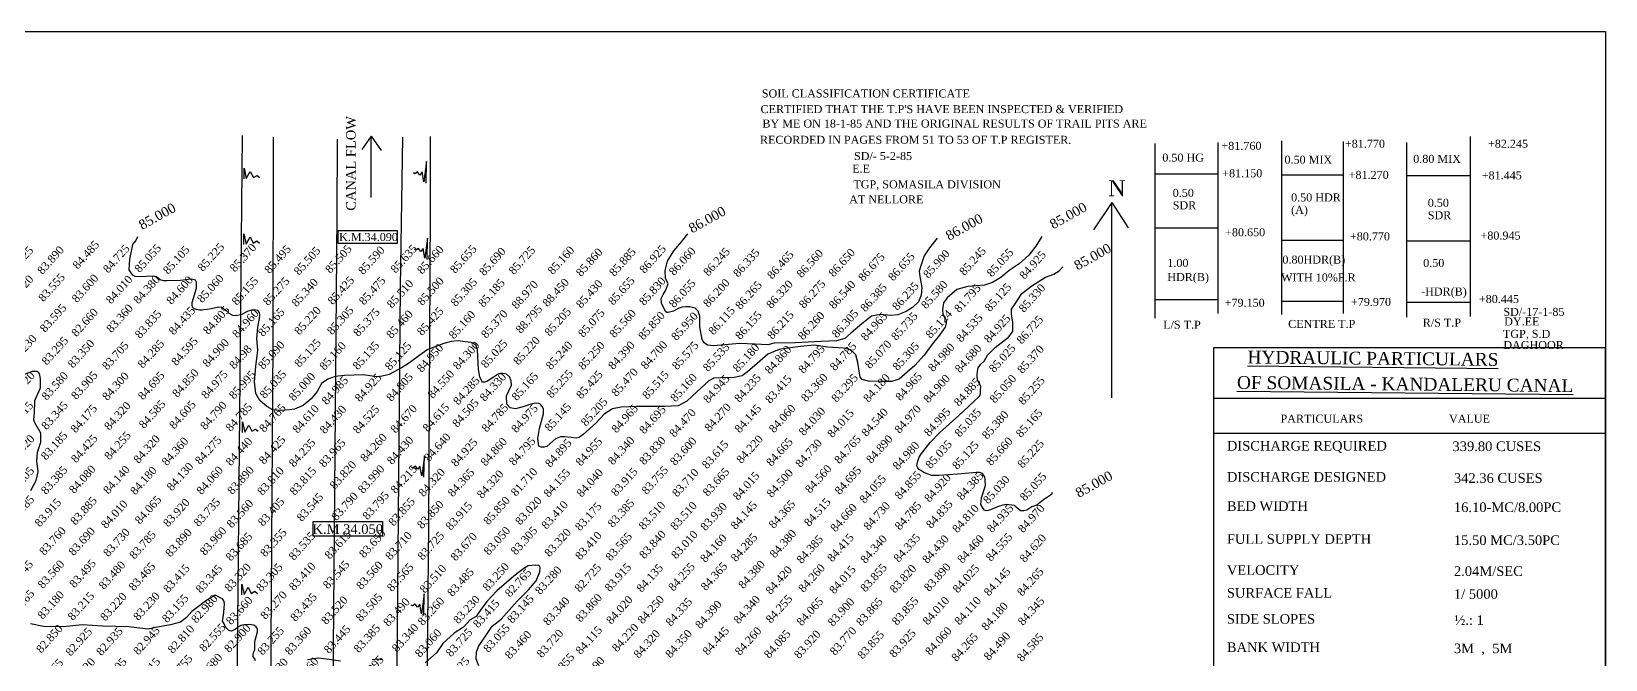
# Model space of a CAD drawing. Header units: millimetres. Extents: x 0 to 743, y 0 to 531.
# Drawn here: x 250 to 741.7, y 334.7 to 531 of the extents above; entities that cross this region are included whole.
import ezdxf

# ---------------------------------------------------------------- set-up
doc = ezdxf.new("R2010")
doc.units = ezdxf.units.MM
doc.header["$MEASUREMENT"] = 0
for name, color, linetype in [('CONTOUR', 31, 'Continuous'), ('CONTOUR TEXT', 31, 'Continuous'), ('LEVELS', 6, 'Continuous'), ('NALA', 4, 'Continuous'), ('TEXT', 7, 'Continuous')]:
    doc.layers.add(name, color=color, linetype=linetype)
doc.layers.add('TITLE', color=7, linetype='Continuous', lineweight=30)
doc.styles.get("Standard").update_dxf_attribs({"font": 'TIMES.TTF'})

msp = doc.modelspace()

# ---------------------------------------------------------------- linework, layer by layer
at = {"layer": 'CONTOUR'}
for points in [[(532.94, 466.38), (530.52, 463.32), (528.9, 460.9), (527.91, 458.02), (527.32, 456.09), (527.55, 454.38), (528.17, 450.94), (527.95, 448.56), (527.09, 446.49), (525.25, 444.74), (523.23, 443.44), (520.62, 442.45), (518.46, 442.27), (515.18, 442.49), (512.39, 442), (509.42, 439.62), (505.91, 436.7), (504.07, 435.08), (501.52, 434.35), (496.57, 434.12), (488.7, 433.63), (482, 433.58), (480.02, 433.04), (476.07, 433.31), (471.21, 433.45), (466.58, 433), (463.09, 432.7), (461.2, 432.97), (460.17, 433.69), (459.49, 434.76), (458.82, 438.67), (458.82, 442), (458.28, 443.61), (457.29, 444.51), (455.67, 444.96), (454.41, 444.96), (453.29, 444.87), (451.98, 444.38), (450.54, 443.57), (449.73, 443.39), (448.92, 443.12), (448.47, 443.12), (448.02, 443.48), (446.81, 446.08), (446.67, 447.57), (447.35, 448.82), (448.16, 450.17), (448.92, 452.23), (448.11, 453.81), (447.97, 456.28), (448.69, 459.24), (450.67, 462.48), (453.01, 465.26), (454.99, 467.78)], [(565.56, 466.95), (563.72, 463.92), (561.6, 461.07), (558.52, 458.36), (555.39, 456.24), (552.77, 454.13), (550.15, 452.48), (547.66, 451.7), (542.51, 451.33), (539.06, 450.32), (536.09, 447.76), (534.94, 446.2), (534.58, 443.95), (534.71, 442.53), (535.45, 441.51), (535.73, 440.64), (535.68, 439.82), (535.45, 438.62), (533.33, 435.68), (531.63, 433.66), (528.86, 429.77), (525.92, 426.6), (522.75, 423.75), (521, 422.37), (518.7, 421.59), (515.57, 421.59), (511.43, 421.68), (509.5, 422.23), (508.9, 422.92), (508.12, 427.51), (507.52, 429.9), (506, 431.47), (503.61, 432.02), (498.69, 432.29), (494.47, 432.93), (490.24, 432.57), (486.29, 431.97), (483.53, 431.6), (479.99, 430.09), (476.72, 427.19), (473.68, 424.62), (471.98, 423.38), (469.54, 422.87), (465.31, 422.78), (463.2, 422.64), (461.59, 421.77), (457.87, 418.39), (454.74, 415.49), (451.98, 414.02), (447.89, 413.79), (439.01, 413.75), (434.18, 413.52), (431.52, 413.06), (428.94, 411.41), (426.32, 408.6), (422.33, 405.05), (421.13, 404.09), (420.17, 403.91), (418.6, 404.04), (416.53, 404.27), (415.24, 404.27), (413.73, 403.63), (411.89, 402.11), (410.97, 401.29), (410.19, 401.1), (409.27, 401.1), (408.48, 401.43), (408.16, 403.77), (408.67, 406.94), (410, 411.49), (409.91, 413.05), (409.59, 413.78), (409.17, 414.33), (408.81, 414.66), (408.39, 414.7), (407.79, 414.79), (407.01, 414.75), (406, 414.56), (403.93, 413.83), (401.17, 413), (399.56, 413.37), (398.55, 414.56), (398.36, 417.14), (399.92, 420.44), (399.87, 421.77), (399.32, 423.01), (398.44, 423.88), (397.29, 424.11), (396.56, 424.11), (395.78, 423.88), (394.53, 423.05), (392.23, 421.58), (391.64, 421.4), (390.9, 421.4), (390.67, 421.72), (390.07, 423.05), (389.66, 425.31), (389.38, 431.64), (388.92, 432.84), (388.42, 433.3), (387.4, 433.8), (385.47, 434.03), (383.26, 434.26), (381.15, 434.08), (378.85, 433.48), (373.79, 431.6), (371.03, 429.58), (368.09, 427.42), (365.6, 425.86), (361.74, 423.83), (359.53, 423.23), (357.92, 423.09), (353.6, 423.65), (347.76, 423.46), (344.91, 423.14), (342.56, 422.36), (340.63, 420.93), (339.29, 418.45), (337.36, 416.16), (334.88, 414.09), (332.17, 412.94), (330.6, 412.71), (327.75, 412.57), (325.4, 412.71), (323.56, 413.81), (321.4, 415.7), (320.07, 417.81), (319.65, 421.44), (320.07, 426.26), (320.76, 431.36), (320.37, 435.03), (320.74, 438.56), (321.29, 441.27), (321.34, 442.47), (321.24, 443.2), (320.74, 443.8), (319.63, 443.94), (318.76, 443.85), (317.43, 443.43), (315.68, 442.56), (313.98, 442.15), (312.92, 442.19), (311.81, 442.88), (311.12, 443.48), (310.53, 443.89), (310.11, 444.21), (309.38, 444.67), (308.46, 444.81), (306.2, 444.35), (304.91, 444.08), (303.86, 443.94), (303.3, 443.85), (302.48, 443.85), (301.46, 444.08), (300.73, 444.4), (300.36, 444.86), (300.18, 445.41), (300.18, 446.23), (301.54, 450.77), (301.59, 452.61), (301.22, 453.3), (300.02, 453.57), (298.92, 453.48), (296.53, 453.2), (292.39, 453.02), (291.28, 453.07), (290.23, 453.39), (289.08, 454.26), (288.02, 454.49), (283.79, 454.26), (282.45, 454.45), (281.67, 454.81), (281.12, 455.55), (280.57, 456.47), (280.75, 459.82), (281.72, 464.41), (282.67, 465.55), (283.27, 466.88)], [(568.8, 386.91), (568.59, 386.31), (566.12, 384.56), (564.02, 382.96), (562.49, 382.46), (560.92, 381.36), (559.99, 381.14), (558.99, 381.14), (558.81, 381.29), (557.63, 382.28), (557.1, 382.82), (554.5, 383.14), (553.39, 382.96), (551.78, 382.43), (549.54, 381.46), (548.82, 381.25), (548.18, 381.18), (547.75, 381.43), (547.25, 381.89), (546.58, 383.17), (546.72, 385.24), (547.97, 389.12), (547.86, 390.83), (547.79, 391.76), (547.43, 392.37), (547.11, 392.79), (546.11, 393.15), (545.15, 393.15), (544.04, 393.08), (539.23, 392.65), (536.48, 392.47), (533.39, 392.24), (531.25, 392.17), (530.11, 392.64), (528.79, 393.17), (527.83, 393.74), (527.18, 394.13), (526.83, 394.59), (526.61, 395.24), (526.79, 396.41), (527.29, 397.91), (528.07, 399.08), (530.71, 402.54), (533.75, 405.64), (539.71, 410.94), (544.24, 415.25), (546.06, 416.89), (546.45, 417.6), (546.49, 418.74), (546.52, 420.17), (545.49, 422.05), (545.42, 423.59), (545.49, 424.87), (545.74, 425.9), (546.56, 427.04), (547.6, 427.97), (548.63, 429.86), (551.06, 432.21), (555.16, 435.41), (556.52, 437.26), (556.59, 440.15), (556.09, 442.5), (556.09, 444.17), (557.27, 445.88), (559.38, 449.05), (562.48, 451.48), (566.77, 454.18), (569.37, 455.14), (570.98, 456.21), (572.19, 457.38)], [(249.79, 387.57), (251.44, 390.6), (252.11, 393.33), (251.7, 396.82), (251.87, 399.47), (252.92, 402.63), (252.97, 404.15), (252.92, 405.49), (250.94, 408.86), (250.73, 409.66), (250.82, 410.71), (250.99, 411.81), (251.06, 415.62), (252.79, 419.58), (252.83, 422.4), (252.66, 423.54), (252.37, 424.29), (251.82, 424.67), (251.06, 424.76), (250.26, 424.72), (247.56, 423.71)], [(389.8, 332.68), (388.96, 334.9), (389, 336.96), (389.67, 338.73), (392.29, 342.6), (393.97, 345.12), (396.76, 347.36), (401.7, 352.91), (405.24, 356.49), (407.68, 359.31), (408.86, 362.08), (408.91, 363.35), (408.78, 363.81), (408.48, 364.06), (407.51, 364.19), (405.15, 363.94), (403.81, 363.18), (400.64, 360.74), (395.33, 356.15), (392.3, 352.82), (389.94, 349.71), (388.93, 348.19), (387.03, 347.06), (384.95, 344.8), (382.08, 342.9), (378.54, 339.66), (376.52, 336.84), (372.98, 333.72)], [(320, 334.33), (319.74, 334.87), (319.28, 335.58), (319.23, 336.09), (319.36, 336.89), (319.78, 337.69), (319.78, 340.34), (320.67, 343.37), (320.58, 344.3), (320.25, 344.97), (319.49, 345.47), (318.01, 345.6), (316.41, 345.56), (315.4, 345.31), (314.43, 344.76), (313.76, 344.17), (312.49, 343.58), (312.03, 343.62), (311.52, 343.87), (310.68, 344.76), (310.17, 345.81), (309.67, 346.74), (310.05, 348.51), (310.22, 350.65), (310.3, 352.13), (310.26, 352.84), (309.92, 353.35), (309.67, 353.68), (309.2, 353.89), (307.67, 354.67), (307.12, 354.67), (306.36, 354.2), (304.84, 353.28), (302.23, 351.26), (300.12, 349.7), (298.48, 347.85), (296.62, 346.42), (293.46, 345.53), (289.38, 344.82), (286.34, 344.23), (280.44, 344.94), (272.31, 345.15), (265.82, 345.53), (260.01, 344.89), (253.77, 345.02), (249.72, 345.86)], [(346.5, 334.2), (343.02, 334.76), (339.64, 335.1), (336.19, 334.64)], [(359.69, 334.58), (358.14, 334.79), (356.49, 334.62)]]:
    msp.add_lwpolyline(points, dxfattribs=at)
at = {"layer": 'NALA'}
for points in [[(311.29, 24.66), (311.88, 81.07), (313.49, 248.47), (315.98, 498.49)], [(325.52, 497.91), (325.37, 433.58), (324.77, 339.99), (324.77, 307.61), (323.3, 221.26), (321.25, 23.73)], [(340.91, 23.73), (341.2, 61.39), (342.39, 147.88), (343.86, 276.37), (345.48, 473.83), (345.62, 497.35)], [(365.87, 497.94), (365.14, 451.05), (363.67, 272.66), (361.91, 93.08), (360.74, 23.11)], [(370.42, 22.82), (370.27, 47.73), (372.19, 178.87), (374.11, 376.49), (374.7, 475.03), (374.7, 498.12)]]:
    msp.add_lwpolyline(points, dxfattribs=at)
at = {"layer": 'TEXT'}
for points in [[(356.11, 479.08), (356.11, 498.3), (353.21, 494.05)], [(356.11, 498.3), (359.25, 493.83)], [(640.47, 496.79), (640.47, 442.55)], [(659.74, 496.62), (659.74, 442.88)], [(699.43, 498.12), (699.43, 441.88)], [(600.95, 495.96), (600.95, 441.38)], [(620.54, 496.29), (620.54, 442.88)], [(679.5, 496.29), (679.5, 441.72)], [(600.95, 486.51), (620.54, 486.51)], [(640.47, 486.17), (659.74, 486.17)], [(679.5, 486.01), (699.43, 486.01)], [(587.45, 416.51), (587.45, 477.57), (581.74, 469.02)], [(587.45, 477.57), (592.54, 469.63)], [(600.95, 469.59), (620.54, 469.59)], [(640.47, 465.77), (659.74, 465.77)], [(679.5, 465.6), (699.43, 465.6)], [(600.95, 447.19), (620.54, 447.19)], [(640.47, 446.69), (659.74, 446.69)], [(679.5, 446.36), (699.43, 446.36)]]:
    msp.add_lwpolyline(points, dxfattribs=at)
msp.add_lwpolyline([(345.84, 468.81), (364.2, 468.81), (364.2, 464.74), (345.84, 464.74)], close=True, dxfattribs=at)
at = {"layer": 'TITLE'}
for points in [[(0, 530.99), (741.68, 530.99), (741.68, 0), (0, 0)], [(741.68, 432.13), (619.22, 432.13), (619.22, 276.94), (741.68, 276.94)], [(338.06, 377.89), (359.69, 377.89), (359.69, 373.22), (338.06, 373.22)]]:
    msp.add_lwpolyline(points, close=True, dxfattribs=at)
for points in [[(316.41, 484.88), (316.41, 488.24), (317.11, 485.02), (318.38, 487.26), (319.36, 485.3), (320.48, 486), (321.32, 485.3)], [(373.3, 483.6), (373.44, 490.31), (372.6, 484.02), (372.04, 487.1), (371.34, 486.12), (370.64, 487.1), (369.8, 486.54), (369.38, 486.82)], [(316.38, 464.42), (316.38, 467.78), (317.08, 464.56), (318.34, 466.8), (319.32, 464.84), (320.45, 465.54), (321.29, 464.84)], [(373.61, 459.67), (373.75, 466.39), (372.91, 460.09), (372.34, 463.17), (371.64, 462.19), (370.94, 463.17), (370.1, 462.61), (369.68, 462.89)], [(619.22, 416.39), (741.68, 416.39)], [(315.92, 405.62), (315.92, 408.97), (316.62, 405.76), (317.88, 407.99), (318.86, 406.04), (319.98, 406.73), (320.82, 406.04)], [(619.22, 405.45), (741.68, 405.45)], [(372.62, 391.66), (372.76, 398.37), (371.92, 392.08), (371.36, 395.15), (370.66, 394.17), (369.96, 395.15), (369.12, 394.59), (368.7, 394.87)], [(315.73, 354.92), (315.73, 358.28), (316.43, 355.06), (317.69, 357.3), (318.67, 355.34), (319.79, 356.04), (320.63, 355.34)], [(372.59, 348.51), (372.73, 355.22), (371.89, 348.93), (371.33, 352), (370.62, 351.03), (369.92, 352), (369.08, 351.45), (368.66, 351.73)]]:
    msp.add_lwpolyline(points, dxfattribs=at)

# ---------------------------------------------------------------- texts
at = {"layer": 'CONTOUR TEXT'}
for s, p in [('85.000', (284.58, 468.91)), ('85.000', (569.15, 469.11)), ('86.000', (456.37, 467.85)), ('86.000', (536.63, 465.53)), ('85.000', (576.76, 456.25)), ('85.000', (577.18, 385.17))]:
    msp.add_text(s, height=3, rotation=29.1513, dxfattribs=at).set_placement(p)
at = {"layer": 'LEVELS'}
for s, p in [('83.225', (243.89, 454.71)), ('83.890', (253.45, 454.84)), ('84.485', (264.47, 456.5)), ('84.725', (273.98, 455.29)), ('85.055', (283.81, 455.41)), ('85.105', (292.72, 454.91)), ('85.225', (303.55, 455.79)), ('85.370', (313.55, 455.6)), ('85.495', (324.38, 455.1)), ('85.505', (333.58, 454.62)), ('85.505', (343.36, 455.2)), ('85.590', (353.66, 454.78)), ('85.635', (363.78, 455.26)), ('85.660', (372.06, 454.96)), ('85.655 ', (382.37, 455.17)), ('85.690 ', (391.46, 454.4)), ('85.725', (400.69, 454.79)), ('85.160', (412.87, 454.79)), ('85.860', (421.69, 454.18)), ('85.885', (432.09, 454.24)), ('86.925', (441.52, 455.16)), ('86.060', (450.74, 454.5)), ('86.245', (461.48, 454.32)), ('86.335', (470.77, 454)), ('86.465', (481.4, 453.37)), ('86.560', (490.59, 453.8)), ('86.650', (500.59, 454.05)), ('85.900', (530.14, 453.68)), ('85.245', (541.44, 454.53)), ('85.055', (550.01, 454.07)), ('84.925', (560.19, 453.33)), ('86.675', (509.84, 452.7)), ('86.655', (519.2, 452.81)), ('83.520', (243.92, 445.74)), ('83.555', (253.78, 446.3)), ('83.600', (264.21, 446.02)), ('84.010', (274.86, 445.64)), ('84.380', (283.43, 445.62)), ('84.600', (293.76, 445.45)), ('85.060', (303.34, 445.97)), ('85.155', (314.16, 445.2)), ('85.275', (323.93, 445.1)), ('85.340', (332.84, 444.73)), ('85.425', (344.14, 445.39)), ('85.475', (353.91, 445.28)), ('85.510', (362.6, 444.31)), ('85.500', (372.12, 445.13)), ('85.305 ', (382.54, 444.83)), ('85.185', (391.17, 444.6)), ('88.970', (401.57, 444.03)), ('88.450', (411.22, 444.73)), ('85.430', (421.72, 444.29)), ('85.655', (431.75, 445.25)), ('85.830', (441.41, 445.13)), ('86.055', (450.74, 444.43)), ('86.200', (461.42, 444.59)), ('86.265', (471.46, 443.9)), ('86.320', (481.13, 444.17)), ('86.275', (491.33, 444.24)), ('86.540', (500.72, 444.05)), ('86.235', (520.47, 443.6)), ('85.580', (529.49, 444.06)), ('85.125', (549.4, 443.25)), ('86.385', (510.51, 443.13)), ('81.795', (539.83, 442.93)), ('85.330', (560, 442.98)), ('83.595', (254.25, 436.75)), ('82.660', (264.09, 435.36)), ('83.360', (275.01, 436.64)), ('83.835', (283.91, 434.83)), ('84.435', (294.47, 435.92)), ('84.805', (305.2, 436.11)), ('84.960', (314.32, 435.04)), ('85.165', (322.37, 435.43)), ('85.220', (333.72, 435.95)), ('85.305', (343.94, 435.97)), ('85.375', (352.11, 435.41)), ('85.460', (362.45, 434.79)), ('85.425', (372.02, 435.73)), ('85.160', (381.97, 434.65)), ('85.370', (392.06, 434.88)), ('88.795', (402.87, 436.38)), ('85.205', (411.86, 435.56)), ('85.075', (422.37, 435.18)), ('85.560', (432.14, 435.05)), ('85.850', (441.15, 434.36)), ('85.950', (451.46, 434.18)), ('86.115', (463.06, 435.93)), ('86.155', (471.43, 434.47)), ('86.215', (481.43, 434.58)), ('86.260', (491.05, 434.36)), ('86.305', (501.61, 435.03)), ('84.965', (510.65, 434.13)), ('85.735', (520.14, 434.21)), ('85.124', (530.87, 434.87)), ('84.535', (540.45, 433.67)), ('84.925', (549.11, 433.44)), ('86.725', (559.32, 433.09)), ('83.230', (244.92, 427.13)), ('83.295', (254.8, 426.51)), ('83.350', (262.97, 425.59)), ('83.705', (273.68, 424.98)), ('84.285', (284.78, 425.54)), ('84.595', (295.3, 426.33)), ('84.900', (305.03, 425.86)), ('84.98', (313.39, 425.28)), ('85.090', (322.4, 425.19)), ('85.125', (333.73, 425.84)), ('85.160', (341.56, 424.91)), ('85.135', (351.96, 425.04)), ('85.125', (362, 424.87)), ('84.950', (371.95, 424.25)), ('84.300', (383.25, 425.05)), ('85.025', (391.99, 425.58)), ('85.220', (402.12, 426.54)), ('85.240', (412.28, 425.08)), ('85.250', (422.38, 425.03)), ('84.390', (431.76, 425.09)), ('84.700', (441.93, 425.21)), ('85.575', (451.69, 425.06)), ('85.535', (461.36, 424.5)), ('85.180', (470.67, 424.33)), ('84.860', (480.67, 423.73)), ('84.795', (491.15, 423.92)), ('84.785', (501, 424.77)), ('85.070', (511.95, 425.39)), ('85.305', (520.58, 424.79)), ('84.980', (531.66, 424.46)), ('84.680', (540.05, 424.11)), ('85.025', (550.68, 424.18)), ('85.370', (559.55, 423.86)), ('82.720', (244.37, 415.61)), ('83.580', (254.76, 415.53)), ('83.905', (264, 415.73)), ('84.300', (273.73, 415.45)), ('84.695', (284.9, 415.62)), ('84.850', (295.57, 416.44)), ('84.975', (304.64, 415.98)), ('85.995', (313.32, 415.87)), ('85.035', (322.9, 416.04)), ('85.000', (331.96, 415.31)), ('84.985', (342.25, 414.13)), ('84.925', (352.62, 415)), ('84.805', (362.47, 415.15)), ('84.550', (375.35, 416.09)), ('84.285', (383.33, 414.03)), ('84.330', (391.61, 415.17)), ('85.165', (401.6, 415.39)), ('85.255', (412.47, 416.2)), ('85.425 ', (421.75, 415.93)), ('85.470 ', (432.75, 416.68)), ('85.515', (442.4, 415.86)), ('85.160', (451.18, 415.02)), ('84.945', (461.42, 414.62)), ('84.235', (471.16, 414.86)), ('83.415', (480.77, 414.51)), ('83.360', (492, 415.03)), ('83.295', (501.48, 414.9)), ('84.180', (511.45, 414.91)), ('84.965', (521.48, 415.35)), ('84.900', (530.22, 414.68)), ('85.050', (550.92, 414.63)), ('85.255', (559.85, 414.04)), ('84.885', (539.73, 413.66)), ('82.615', (243.87, 406.24)), ('83.345', (254.7, 406.3)), ('84.175', (263.82, 405.32)), ('84.320', (274.32, 406.16)), ('84.585', (285.17, 406.68)), ('84.605', (294.64, 406.53)), ('84.790', (304.33, 406.3)), ('84.785', (312.24, 405.75)), ('84.765', (322.74, 405.51)), ('84.610', (333.14, 405.21)), ('84.430', (341.66, 405.05)), ('84.525', (351.98, 405.07)), ('84.670', (363.74, 405.25)), ('84.615', (373.81, 405.67)), ('84.505', (383.03, 407.08)), ('84.785', (392.22, 405.56)), ('84.975', (401.49, 405.35)), ('85.145 ', (411.89, 405.79)), ('85.205 ', (423.25, 407.42)), ('84.965', (432.78, 405.3)), ('84.695', (441.46, 404.99)), ('84.470', (450.86, 403.98)), ('84.270', (461.83, 405.71)), ('84.145', (471.24, 405.32)), ('84.060', (481.97, 405.35)), ('84.030', (491.27, 404.45)), ('84.540', (510.84, 404.17)), ('84.970', (521.17, 405.15)), ('84.995', (530.4, 404.24)), ('85.035', (539.95, 404.04)), ('85.165', (559.09, 403.89)), ('84.015', (500.21, 403.83)), ('85.380', (548.51, 403.35)), ('82.420', (244.27, 395.83)), ('83.185', (254.56, 396.84)), ('84.425', (263.98, 395.94)), ('84.255', (274.37, 396.87)), ('84.320', (283.46, 395.79)), ('84.360', (292.32, 395.08)), ('84.275', (302.7, 395.44)), ('84.440', (312.29, 395.04)), ('84.425', (322.65, 395.52)), ('84.235', (332.03, 394.64)), ('83.965', (341.43, 394.57)), ('84.260', (354.32, 396.28)), ('84.430', (362.63, 395.41)), ('84.640', (374.23, 396.39)), ('84.925', (382.66, 394.75)), ('84.860', (391.88, 394.96)), ('84.795 ', (400.75, 395.12)), ('84.895 ', (412.05, 394.55)), ('84.955', (421.58, 394.98)), ('84.340', (431.68, 395.3)), ('83.830', (441.45, 395.31)), ('83.600', (451.08, 395.12)), ('83.615', (461.03, 394.1)), ('84.220', (471.8, 395.74)), ('84.665', (481.13, 394.88)), ('84.730', (490.23, 394.5)), ('84.765', (502.4, 395.68)), ('84.890', (512.33, 395.78)), ('85.035', (530.85, 394.13)), ('85.660', (549.8, 395.09)), ('85.225', (559.59, 394.32)), ('84.980', (520.64, 393.75)), ('85.125', (539.2, 393.88)), ('83.205', (244.14, 385.84)), ('83.385', (254.58, 386.1)), ('84.080', (263.35, 386.35)), ('84.140', (274.04, 386.21)), ('84.180', (282.46, 385.94)), ('84.130', (293.87, 387.19)), ('84.060', (303.15, 386.03)), ('83.890', (312.8, 386.06)), ('83.810', (322.17, 385.82)), ('83.815', (332.26, 385.82)), ('83.820', (344.77, 387.71)), ('83.990', (353.6, 386.41)), ('84.215', (363.76, 386.36)), ('84.320', (372.5, 385.37)), ('84.365', (381.65, 385.33)), ('84.320 ', (390.75, 384.82)), ('81.710 ', (401.35, 385.53)), ('84.155', (411.57, 385.21)), ('84.040', (421.87, 385.23)), ('83.915', (432.64, 385.53)), ('83.755', (442.18, 386.07)), ('83.710', (451.73, 385.29)), ('83.665', (461.29, 385.51)), ('84.015', (470.71, 384.28)), ('84.500', (481.23, 385.13)), ('84.560', (493.24, 386.47)), ('84.695', (502.5, 386.01)), ('84.855', (521.22, 384.49)), ('84.385', (540.69, 384.3)), ('84.055', (510.24, 383.32)), ('84.920', (530.5, 383.66)), ('85.030', (548.86, 383.12)), ('85.055', (560.36, 384.05)), ('83.985', (244.19, 376.89)), ('83.915', (252.6, 375.97)), ('83.885', (263.77, 376.52)), ('84.010', (273.35, 375.42)), ('84.065', (283.89, 376.79)), ('83.920', (292.74, 375.91)), ('83.735', (302.26, 376.04)), ('83.560', (312.58, 375.61)), ('83.405', (322.33, 376.17)), ('83.545', (334.46, 377.64)), ('83.790', (345.3, 377.89)), ('83.795', (355.01, 378.16)), ('83.855', (363.12, 376.21)), ('83.850', (372.07, 375.35)), ('83.915', (381, 374.91)), ('85.850 ', (392.77, 376.58)), ('83.020', (402.71, 376.52)), ('83.410', (410.9, 375.21)), ('83.175', (421.4, 374.71)), ('83.385', (431.6, 375.74)), ('83.510', (441.29, 375.04)), ('83.510', (451.17, 374.93)), ('83.930', (460.57, 374.73)), ('84.145', (469.98, 375.11)), ('84.365', (481.88, 375.42)), ('84.515', (492.95, 376.08)), ('84.730', (511.49, 374.9)), ('84.785', (521.27, 374.96)), ('84.835', (531.07, 375.45)), ('84.660', (501.16, 374.35)), ('84.810', (539.24, 374.08)), ('84.935', (550.03, 374.14)), ('84.970', (559.77, 374.1)), ('83.760', (254.06, 367.08)), ('83.690', (263.18, 366.95)), ('83.730', (274.03, 366.62)), ('83.785', (282.19, 365.87)), ('83.890', (293.43, 366.53)), ('83.960', (304.22, 367.06)), ('83.685', (312.3, 365.28)), ('83.355', (323.05, 366.56)), ('83.535', (331.98, 365.5)), ('83.615', (343.18, 365.89)), ('83.650', (353.95, 366.27)), ('83.710', (362.15, 365.59)), ('83.725', (372.22, 365.55)), ('83.670', (382.5, 365.31)), ('83.050', (392.85, 367.13)), ('83.305', (401.33, 367.17)), ('83.320', (411.84, 366.59)), ('83.410', (421.44, 365.62)), ('83.565', (430.92, 365.32)), ('83.840', (441.46, 365.99)), ('83.010', (451.43, 365.92)), ('84.160', (460.51, 364.81)), ('84.285', (470.06, 365.05)), ('84.380', (482.21, 366.23)), ('84.415', (500.18, 364.99)), ('84.335', (520.92, 364.92)), ('84.555', (549.7, 365.18)), ('84.620', (560.27, 364.82)), ('84.385', (490.57, 364.46)), ('84.340', (510.54, 364.52)), ('84.430', (529.86, 364.53)), ('84.460', (540.8, 364.59)), ('83.645', (243.82, 356.63)), ('83.560', (253.58, 356.66)), ('83.495', (263.46, 356.89)), ('83.480', (272.64, 356.39)), ('83.465', (282, 355.99)), ('83.415', (292.76, 355.37)), ('83.345', (302.92, 355.24)), ('83.320', (311.91, 355.69)), ('83.305', (321.78, 355.74)), ('83.410', (332.05, 356.02)), ('83.545', (342.65, 356.56)), ('83.560', (353.07, 356.35)), ('83.565', (362.65, 355.72)), ('83.510', (372.89, 355.25)), ('83.250', (392.5, 355.86)), ('82.725', (421.27, 355.55)), ('83.915', (430.66, 355.71)), ('84.135', (440.6, 355.51)), ('84.255', (450.55, 355.88)), ('84.365', (460.66, 356.02)), ('84.380', (472.4, 356.59)), ('84.420', (480.9, 354.84)), ('84.260', (491.15, 355.48)), ('84.015', (500.78, 354.99)), ('83.855', (510.52, 355.59)), ('83.820', (519.7, 355.27)), ('83.890', (530.41, 355.77)), ('84.025', (539.36, 355.3)), ('83.485', (381.5, 354.18)), ('82.765', (399.48, 354)), ('83.280', (408.92, 354.8)), ('84.145', (549.09, 354.33)), ('84.265', (559.47, 354.32)), ('83.165', (244.23, 347.43)), ('83.180', (253.52, 347.08)), ('83.215', (262.95, 346.71)), ('83.220', (273.07, 346.54)), ('83.230', (283.39, 346.68)), ('83.155', (292.39, 346.01)), ('82.980', (301.52, 345.85)), ('83.660', (312.38, 345.35)), ('83.270', (323.12, 347.02)), ('83.435', (332.49, 346.4)), ('83.520', (342.12, 345.42)), ('83.505', (352.91, 346.37)), ('83.260', (372.26, 345.12)), ('83.230', (383.36, 345.65)), ('83.145', (400.22, 345.81)), ('83.340', (411.42, 345.16)), ('83.860', (421.53, 346.17)), ('84.020', (431.13, 345.53)), ('84.250', (440.92, 345.63)), ('84.335', (449.7, 344.91)), ('84.340', (470.92, 345.64)), ('84.255', (480.98, 345.83)), ('84.065', (490.6, 345.04)), ('83.865', (509.2, 344.96)), ('83.855', (520.37, 345.21)), ('84.010', (529.98, 345.28)), ('84.110', (539.91, 345.28)), ('84.345', (559.71, 345.15)), ('83.490', (361.5, 344.87)), ('83.415', (389.54, 344.37)), ('84.390', (458.94, 344.09)), ('83.900', (500.35, 344.88)), ('84.180', (548.32, 343.54)), ('82.850', (253.08, 336.51)), ('82.925', (262.26, 335.57)), ('82.935', (271.86, 335.69)), ('82.945', (283.42, 335.93)), ('82.810', (294.17, 336.39)), ('82.555', (304, 336.91)), ('82.900', (311.79, 336.66)), ('83.255', (322.2, 335.87)), ('83.360', (330.74, 335.88)), ('83.445', (342.95, 336.35)), ('83.385', (352.25, 336.63)), ('83.340', (364.2, 336.81)), ('83.060', (371.38, 335.18)), ('83.725', (381.06, 335.35)), ('83.055', (392.74, 336.71)), ('84.115', (421.57, 336.06)), ('84.220', (432.95, 336.86)), ('84.445', (461.24, 335.86)), ('84.260', (471.33, 335.79)), ('83.770', (500.99, 335.81)), ('83.925', (519.55, 335.09)), ('84.060', (530.77, 335.82)), ('83.460', (399.49, 334.65)), ('83.720', (409.43, 335.04)), ('84.320', (439.68, 334.91)), ('84.350', (449.61, 334.97)), ('84.085', (480.43, 334.88)), ('83.920', (489.81, 334.77)), ('83.855', (509.63, 334.63)), ('84.265', (538.97, 333.91)), ('84.490', (549.05, 334.23)), ('84.585', (559.4, 333.83)), ('82.765', (253.26, 325.82)), ('82.820', (263.23, 326.12)), ('82.805', (273.07, 326.15)), ('82.815', (283.56, 326.19)), ('82.755', (293.61, 327.12)), ('82.680', (302.95, 327.52)), ('83.030', (323.43, 326.07)), ('82.960', (332.96, 326.31)), ('82.995', (353.35, 326.83)), ('82.825', (380.19, 326.39)), ('83.855', (412.9, 327.62)), ('84.190', (422.32, 326.52))]:
    msp.add_text(s, height=2.5, rotation=48.0962, dxfattribs=at).set_placement(p)
at = {"layer": 'TEXT'}
for s, height, p in [('SOIL CLASSIFICATION CERTIFICATE', 2.5, (478.14, 510.36)), ("CERTIFIED THAT THE T.P'S HAVE BEEN INSPECTED & VERIFIED", 2.5, (477.76, 505.47)), ('BY ME ON 18-1-85 AND THE ORIGINAL RESULTS OF TRAIL PITS ARE', 2.5, (478.33, 500.95)), ('RECORDED IN PAGES FROM 51 TO 53 OF T.P REGISTER.', 2.5, (477.57, 495.88)), ('+81.770', 2.5, (660.28, 494.64)), ('+82.245', 2.5, (704.97, 494.64)), ('SD/- 5-2-85', 2.5, (506.94, 490.8)), ('0.50 HG', 2.5, (603.25, 490.32)), ('+81.760', 2.5, (621.7, 493.99)), ('0.50 MIX', 2.5, (641.4, 489.67)), ('0.80 MIX', 2.5, (681.62, 489.93)), ('E.E', 2.5, (506.38, 486.85)), ('+81.150', 2.5, (621.96, 485.43)), ('+81.270', 2.5, (661.45, 484.91)), ('+81.445', 2.5, (703.02, 484.78)), ('TGP, SOMASILA DIVISION', 2.5, (506.75, 481.96)), ('N', 5, (586.34, 479.5)), ('0.50', 2.5, (606.49, 479.3)), ('AT NELLORE', 2.5, (505.44, 477.26)), ('SDR', 2.5, (606.49, 475.41)), ('0.50 HDR', 2.5, (643.47, 477.87)), ('0.50', 2.5, (686.16, 476.19)), ('(A)', 2.5, (643.47, 473.99)), ('SDR', 2.5, (686.16, 472.3)), ('K.M.34.090', 2.5, (346.11, 465.5)), ('+80.650', 2.5, (622.86, 467)), ('+80.770', 2.5, (661.84, 465.7)), ('+80.945', 2.5, (702.63, 465.96)), ('1.00', 2.5, (604.81, 457.4)), ('0.80HDR(B)', 2.5, (640.75, 458.43)), ('0.50', 2.5, (684.73, 457.4)), ('HDR(B)', 2.5, (604.81, 452.99)), ('WITH 10%%%F.R', 2.5, (640.36, 452.86)), ('+79.150', 2.5, (622.71, 444.95)), ('+79.970', 2.5, (662.16, 445.21)), ('-HDR(B)', 2.5, (684.08, 448.45)), ('+80.445', 2.5, (702.12, 446.12)), ('SD/-17-1-85', 2.5, (709.77, 442.1)), ('L/S T.P', 2.5, (603.51, 438.09)), ('CENTRE T.P', 2.5, (642.56, 438.34)), ('R/S T.P', 2.5, (684.6, 438.73)), ('TGP, S.D', 2.5, (709.64, 435.23)), ('DY.EE', 2.5, (710.03, 439.12)), ('DAGHOOR', 2.5, (709.77, 431.74)), ('PARTICULARS', 2.5, (640.16, 408.72)), ('VALUE', 2.5, (692.8, 408.72)), ('DISCHARGE REQUIRED    ', 3, (623.41, 400)), ('339.80 CUSES', 3, (693.88, 399.85)), ('DISCHARGE DESIGNED', 3, (623.41, 390.28)), ('342.36 CUSES', 3, (694.33, 389.92)), ('BED WIDTH', 3, (623.41, 381.16)), ('16.10-MC/8.00PC', 3, (694.33, 380.8)), ('K.M 34.050', 3, (337.8, 373.98)), ('FULL SUPPLY DEPTH', 3, (623.41, 370.86)), ('15.50 MC/3.50PC', 3, (694.33, 370.5)), ('VELOCITY', 3, (623.41, 361.18)), ('2.04M/SEC', 3, (694.33, 360.82)), ('SURFACE FALL', 3, (623.41, 354.04)), ('1/ 5000', 3, (694.33, 353.68)), ('SIDE SLOPES', 3, (623.41, 345.89)), ('½.: 1', 3, (694.49, 345.53)), ('BANK WIDTH', 3, (623.41, 337.05)), ('3M  ,  5M', 3, (694.33, 336.69))]:
    msp.add_text(s, height=height, dxfattribs=at).set_placement(p)
for s, height, rotation, p in [('CANAL FLOW', 3, 90, (351.27, 474.97)), ('%%UHYDRAULIC PARTICULARS', 4, 359.4379, (629.83, 427.24)), ('%%UOF SOMASILA - KANDALERU CANAL', 4, 359.4379, (626.55, 419.32))]:
    msp.add_text(s, height=height, rotation=rotation, dxfattribs=at).set_placement(p)

doc.saveas('drawing.dxf')
